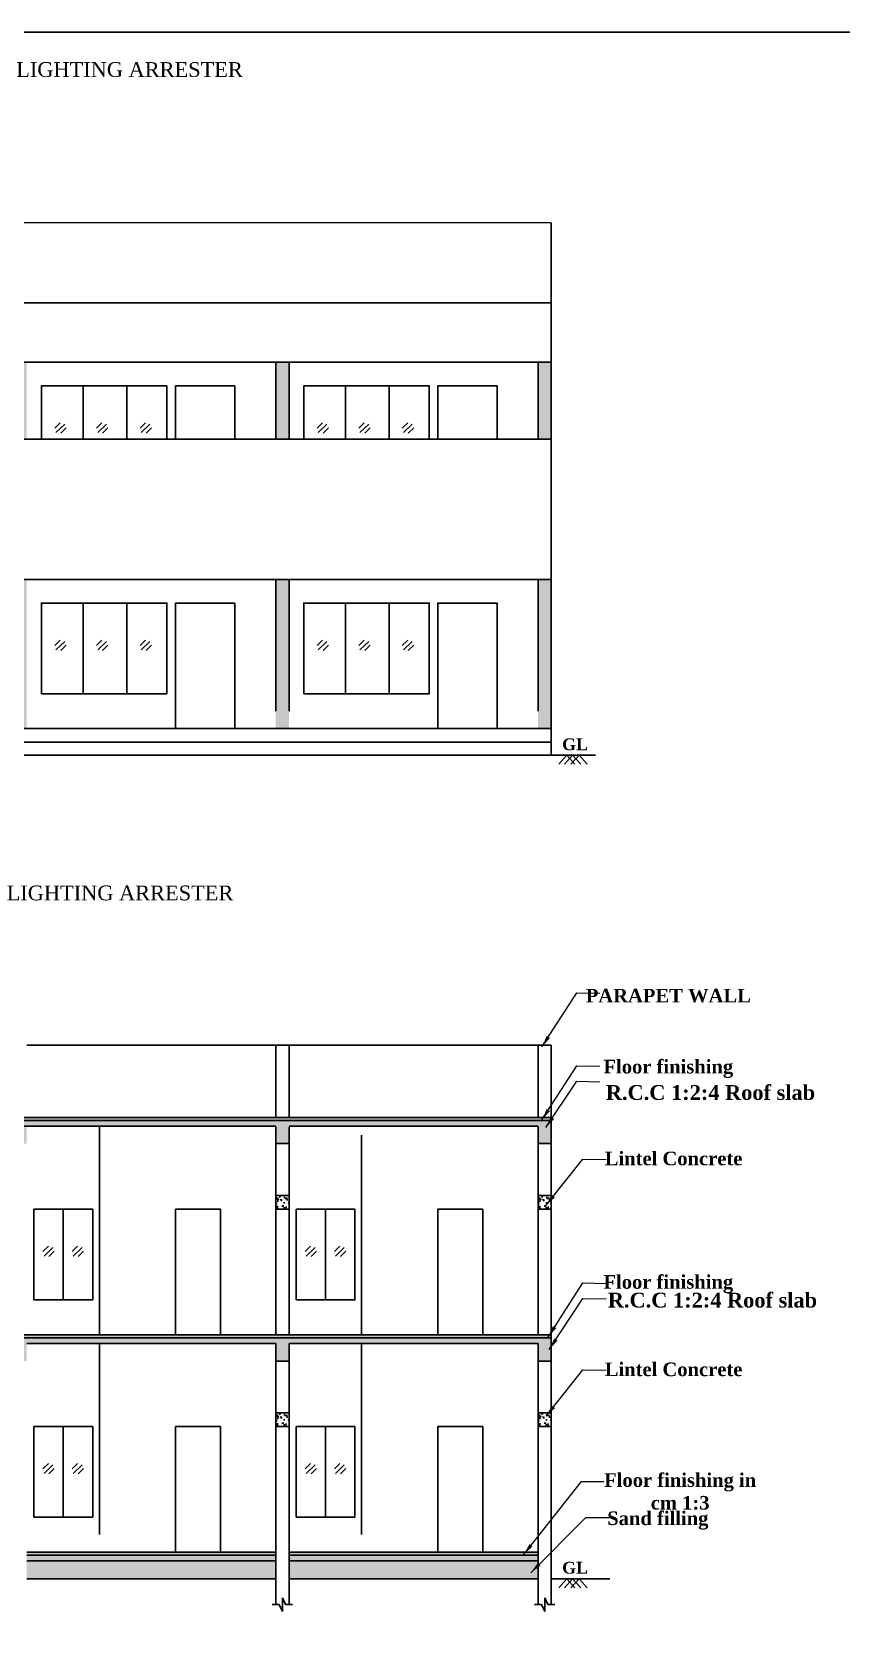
# Model space of a CAD drawing. Header units: metres. Extents: x 515 to 706, y -4 to 163.
# Drawn here: x 661.68 to 675.36, y 123.64 to 150.75 of the extents above; entities that cross this region are included whole.
import ezdxf

# ---------------------------------------------------------------- set-up
doc = ezdxf.new("R2010")
doc.units = ezdxf.units.M
doc.header["$MEASUREMENT"] = 0
doc.dimstyles.new('PROJECT in CIVIL', dxfattribs={"dimscale": 25, "dimtxt": 0.3, "dimasz": 0.3, "dimexe": 0.3, "dimexo": 0.3, "dimgap": 0.1, "dimtad": 1, "dimdec": 1, "dimzin": 0, "dimdsep": 46, "dimlunit": 3, "dimtxsty": 'Standard', "dimblk": 'OBLIQUE', "dimcen": 0, "dimclrd": 8, "dimclre": 8, "dimclrt": 5, "dimadec": 0, "dimazin": 0, "dimtfac": 1, "dimtdec": 1, "dimtofl": 0, "dimtmove": 0, "dimatfit": 3, "dimfxl": 0, "dimtolj": 1, "dimtzin": 0, "dimarcsym": 0})
pattern_1 = [(50, (-143.76198, 125.07114), (0.18218467, -0.015939086), [0.01905, -0.20955]), (355, (-143.76198, 125.07114), (-0.03524342, 0.191056845), [0.01524, -0.167640584]), (100.451445, (-143.7468, 125.06981), (0.146941247, 0.175117752), [0.01619001, -0.178090245]), (46.1842, (-143.76198, 125.12194), (0.27107904, -0.04204233), [0.028575, -0.314325]), (96.635558, (-143.7394, 125.11844), (0.23740413, 0.247426125), [0.02428502, -0.26713561]), (351.18415, (-143.76198, 125.12194), (0.23740413, 0.24742612), [0.02285997, -0.25145973]), (21, (-143.73658, 125.10924), (0.15161439, -0.102265198), [0.01905, -0.20955]), (326, (-143.73658, 125.10924), (0.06180203, 0.184187966), [0.01524, -0.16764]), (71.451445, (-143.72395, 125.10072), (0.21341642, 0.08192277), [0.01619001, -0.178089938]), (37.5, (-143.76198, 125.07114), (0.003088603, 0.084555039), [0, -0.165608, 0, -0.17018, 0, -0.168275]), (7.5, (-143.76198, 125.07114), (0.066819663, 0.100180575), [0, -0.097028, 0, -0.161798, 0, -0.064135]), (327.5, (-143.81862, 125.07114), (0.135590595, -0.005728744), [0, -0.0635, 0, -0.19812, 0, -0.26289]), (317.5, (-143.84402, 125.07114), (0.148129181, 0.025426491), [0, -0.08255, 0, -0.131572, 0, -0.18669])]

# ---------------------------------------------------------------- blocks, each defined once
blk = doc.blocks.new('_Oblique')
at = {"color": 0, "linetype": 'ByBlock', "lineweight": -2}
blk.add_line((-0.5, -0.5), (0.5, 0.5), dxfattribs=at)

msp = doc.modelspace()

# ---------------------------------------------------------------- hatches: boundary and pattern name
at = {"lineweight": 30}
h = msp.add_hatch(color=256, dxfattribs=at)
h.dxf.hatch_style = 1
h.paths.add_polyline_path([(649.05467, 145.17155), (648.83105, 145.17155), (648.83105, 143.87155), (649.05467, 143.87155)])
h.paths.add_polyline_path([(648.83105, 141.50155), (648.83105, 138.98155), (649.05467, 138.98155), (649.05467, 141.50155)])
h.paths.add_polyline_path([(653.26105, 143.87155), (653.48467, 143.87155), (653.48467, 145.17155), (653.26105, 145.17155)])
h.paths.add_polyline_path([(653.48467, 141.50155), (653.26105, 141.50155), (653.26105, 138.98155), (653.48467, 138.98155)])
h.paths.add_polyline_path([(657.91467, 141.50155), (657.69105, 141.50155), (657.69105, 138.98155), (657.91467, 138.98155)])
h.paths.add_polyline_path([(657.69105, 143.87155), (657.91467, 143.87155), (657.91467, 145.17155), (657.69105, 145.17155)])
h.paths.add_polyline_path([(661.36475, 143.87155), (661.58837, 143.87155), (661.58837, 145.17155), (661.36475, 145.17155)])
h.paths.add_polyline_path([(661.58837, 141.50155), (661.36475, 141.50155), (661.36475, 138.98155), (661.58837, 138.98155)])
h.paths.add_polyline_path([(666.01837, 141.50155), (665.79475, 141.50155), (665.79475, 138.98155), (666.01837, 138.98155)])
h.paths.add_polyline_path([(665.79475, 143.87155), (666.01837, 143.87155), (666.01837, 145.17155), (665.79475, 145.17155)])
h.paths.add_polyline_path([(670.44837, 145.17155), (670.22475, 145.17155), (670.22475, 143.87155), (670.44837, 143.87155)])
h.paths.add_polyline_path([(670.44837, 138.98155), (670.44837, 141.50155), (670.22475, 141.50155), (670.22475, 138.98155)])
h = msp.add_hatch(color=256, dxfattribs=at)
h.dxf.hatch_style = 1
h.paths.add_polyline_path([(670.44837, 132.41499), (648.83105, 132.41499), (648.83105, 132.36499), (670.44837, 132.36499)])
h = msp.add_hatch(dxfattribs=at)
h.set_pattern_fill('AR-CONC', color=256, scale=0.001, style=0)
h.set_pattern_definition([(50, (-143.76198, 129.03788), (0.18218467, -0.015939086), [0.01905, -0.20955]), (355, (-143.76198, 129.03788), (-0.03524342, 0.191056845), [0.01524, -0.167640584]), (100.451445, (-143.7468, 129.03655), (0.146941247, 0.175117752), [0.01619001, -0.178090245]), (46.1842, (-143.76198, 129.08868), (0.27107904, -0.04204233), [0.028575, -0.314325]), (96.635558, (-143.7394, 129.08518), (0.23740413, 0.247426125), [0.02428502, -0.26713561]), (351.18415, (-143.76198, 129.08868), (0.23740413, 0.24742612), [0.02285997, -0.25145973]), (21, (-143.73658, 129.07598), (0.15161439, -0.102265198), [0.01905, -0.20955]), (326, (-143.73658, 129.07598), (0.06180203, 0.184187966), [0.01524, -0.16764]), (71.451445, (-143.72395, 129.06746), (0.21341642, 0.08192277), [0.01619001, -0.178089938]), (37.5, (-143.76198, 129.03788), (0.003088603, 0.084555039), [0, -0.165608, 0, -0.17018, 0, -0.168275]), (7.5, (-143.76198, 129.03788), (0.066819663, 0.100180575), [0, -0.097028, 0, -0.161798, 0, -0.064135]), (327.5, (-143.81862, 129.03788), (0.135590595, -0.005728744), [0, -0.0635, 0, -0.19812, 0, -0.26289]), (317.5, (-143.84402, 129.03788), (0.148129181, 0.025426491), [0, -0.08255, 0, -0.131572, 0, -0.18669])])
h.paths.add_polyline_path([(653.48467, 132.26499), (657.69105, 132.26499), (657.69105, 131.97151), (657.91467, 131.97151), (657.91467, 132.26499), (661.36475, 132.26499), (661.36475, 131.97151), (661.58837, 131.97151), (661.58837, 132.26499), (665.79475, 132.26499), (665.79475, 131.97151), (666.01837, 131.97151), (666.01837, 132.26499), (670.22475, 132.26499), (670.22475, 131.97151), (670.44837, 131.97151), (670.44837, 132.36499), (648.83105, 132.36499), (648.83105, 131.97151), (649.05467, 131.97151), (649.05467, 132.26499), (653.26105, 132.26499), (653.26105, 131.97151), (653.48467, 131.97151)])
h = msp.add_hatch(dxfattribs=at)
h.set_pattern_fill('AR-CONC', color=256, scale=0.001, style=0)
h.set_pattern_definition([(50, (-148.19198, 128.74114), (0.18218467, -0.015939086), [0.01905, -0.20955]), (355, (-148.19198, 128.74114), (-0.03524342, 0.191056845), [0.01524, -0.167640584]), (100.451445, (-148.1768, 128.73981), (0.146941247, 0.175117752), [0.01619001, -0.178090245]), (46.1842, (-148.19198, 128.79194), (0.27107904, -0.04204233), [0.028575, -0.314325]), (96.635558, (-148.1694, 128.78844), (0.23740413, 0.247426125), [0.02428502, -0.26713561]), (351.18415, (-148.19198, 128.79194), (0.23740413, 0.24742612), [0.02285997, -0.25145973]), (21, (-148.16658, 128.77924), (0.15161439, -0.102265198), [0.01905, -0.20955]), (326, (-148.16658, 128.77924), (0.06180203, 0.184187966), [0.01524, -0.16764]), (71.451445, (-148.15395, 128.77072), (0.21341642, 0.08192277), [0.01619001, -0.178089938]), (37.5, (-148.19198, 128.74114), (0.003088603, 0.084555039), [0, -0.165608, 0, -0.17018, 0, -0.168275]), (7.5, (-148.19198, 128.74114), (0.066819663, 0.100180575), [0, -0.097028, 0, -0.161798, 0, -0.064135]), (327.5, (-148.24862, 128.74114), (0.135590595, -0.005728744), [0, -0.0635, 0, -0.19812, 0, -0.26289]), (317.5, (-148.27402, 128.74114), (0.148129181, 0.025426491), [0, -0.08255, 0, -0.131572, 0, -0.18669])])
h.paths.add_polyline_path([(665.79475, 130.86324), (666.01837, 130.86324), (666.01837, 131.09324), (665.79475, 131.09324)])
h = msp.add_hatch(dxfattribs=at)
h.set_pattern_fill('AR-CONC', color=256, scale=0.001, style=0)
h.set_pattern_definition([(50, (-143.76198, 128.74114), (0.18218467, -0.015939086), [0.01905, -0.20955]), (355, (-143.76198, 128.74114), (-0.03524342, 0.191056845), [0.01524, -0.167640584]), (100.451445, (-143.7468, 128.73981), (0.146941247, 0.175117752), [0.01619001, -0.178090245]), (46.1842, (-143.76198, 128.79194), (0.27107904, -0.04204233), [0.028575, -0.314325]), (96.635558, (-143.7394, 128.78844), (0.23740413, 0.247426125), [0.02428502, -0.26713561]), (351.18415, (-143.76198, 128.79194), (0.23740413, 0.24742612), [0.02285997, -0.25145973]), (21, (-143.73658, 128.77924), (0.15161439, -0.102265198), [0.01905, -0.20955]), (326, (-143.73658, 128.77924), (0.06180203, 0.184187966), [0.01524, -0.16764]), (71.451445, (-143.72395, 128.77072), (0.21341642, 0.08192277), [0.01619001, -0.178089938]), (37.5, (-143.76198, 128.74114), (0.003088603, 0.084555039), [0, -0.165608, 0, -0.17018, 0, -0.168275]), (7.5, (-143.76198, 128.74114), (0.066819663, 0.100180575), [0, -0.097028, 0, -0.161798, 0, -0.064135]), (327.5, (-143.81862, 128.74114), (0.135590595, -0.005728744), [0, -0.0635, 0, -0.19812, 0, -0.26289]), (317.5, (-143.84402, 128.74114), (0.148129181, 0.025426491), [0, -0.08255, 0, -0.131572, 0, -0.18669])])
h.paths.add_polyline_path([(670.22475, 130.86324), (670.44837, 130.86324), (670.44837, 131.09324), (670.22475, 131.09324)])
h = msp.add_hatch(color=256, dxfattribs=at)
h.dxf.hatch_style = 1
h.paths.add_polyline_path([(670.44837, 128.74324), (648.83105, 128.74324), (648.83105, 128.69324), (670.44837, 128.69324)])
h = msp.add_hatch(dxfattribs=at)
h.set_pattern_fill('AR-CONC', color=256, scale=0.001, style=0)
h.set_pattern_definition([(50, (-143.76198, 125.36613), (0.18218467, -0.015939086), [0.01905, -0.20955]), (355, (-143.76198, 125.36613), (-0.03524342, 0.191056845), [0.01524, -0.167640584]), (100.451445, (-143.7468, 125.3648), (0.146941247, 0.175117752), [0.01619001, -0.178090245]), (46.1842, (-143.76198, 125.41693), (0.27107904, -0.04204233), [0.028575, -0.314325]), (96.635558, (-143.7394, 125.41343), (0.23740413, 0.247426125), [0.02428502, -0.26713561]), (351.18415, (-143.76198, 125.41693), (0.23740413, 0.24742612), [0.02285997, -0.25145973]), (21, (-143.73658, 125.40423), (0.15161439, -0.102265198), [0.01905, -0.20955]), (326, (-143.73658, 125.40423), (0.06180203, 0.184187966), [0.01524, -0.16764]), (71.451445, (-143.72395, 125.39571), (0.21341642, 0.08192277), [0.01619001, -0.178089938]), (37.5, (-143.76198, 125.36613), (0.003088603, 0.084555039), [0, -0.165608, 0, -0.17018, 0, -0.168275]), (7.5, (-143.76198, 125.36613), (0.066819663, 0.100180575), [0, -0.097028, 0, -0.161798, 0, -0.064135]), (327.5, (-143.81862, 125.36613), (0.135590595, -0.005728744), [0, -0.0635, 0, -0.19812, 0, -0.26289]), (317.5, (-143.84402, 125.36613), (0.148129181, 0.025426491), [0, -0.08255, 0, -0.131572, 0, -0.18669])])
h.paths.add_polyline_path([(653.26105, 128.29976), (653.48467, 128.29976), (653.48467, 128.59324), (657.69105, 128.59324), (657.69105, 128.29976), (657.91467, 128.29976), (657.91467, 128.59324), (661.36475, 128.59324), (661.36475, 128.29976), (661.58837, 128.29976), (661.58837, 128.59324), (665.79475, 128.59324), (665.79475, 128.29976), (666.01837, 128.29976), (666.01837, 128.59324), (670.22475, 128.59324), (670.22475, 128.29976), (670.44837, 128.29976), (670.44837, 128.69324), (648.83105, 128.69324), (648.83105, 128.29976), (649.05467, 128.29976), (649.05467, 128.59324), (653.26105, 128.59324)])
h = msp.add_hatch(dxfattribs=at)
h.set_pattern_fill('AR-CONC', color=256, scale=0.001, style=0)
h.set_pattern_definition([(50, (-148.19198, 125.07114), (0.18218467, -0.015939086), [0.01905, -0.20955]), (355, (-148.19198, 125.07114), (-0.03524342, 0.191056845), [0.01524, -0.167640584]), (100.451445, (-148.1768, 125.06981), (0.146941247, 0.175117752), [0.01619001, -0.178090245]), (46.1842, (-148.19198, 125.12194), (0.27107904, -0.04204233), [0.028575, -0.314325]), (96.635558, (-148.1694, 125.11844), (0.23740413, 0.247426125), [0.02428502, -0.26713561]), (351.18415, (-148.19198, 125.12194), (0.23740413, 0.24742612), [0.02285997, -0.25145973]), (21, (-148.16658, 125.10924), (0.15161439, -0.102265198), [0.01905, -0.20955]), (326, (-148.16658, 125.10924), (0.06180203, 0.184187966), [0.01524, -0.16764]), (71.451445, (-148.15395, 125.10072), (0.21341642, 0.08192277), [0.01619001, -0.178089938]), (37.5, (-148.19198, 125.07114), (0.003088603, 0.084555039), [0, -0.165608, 0, -0.17018, 0, -0.168275]), (7.5, (-148.19198, 125.07114), (0.066819663, 0.100180575), [0, -0.097028, 0, -0.161798, 0, -0.064135]), (327.5, (-148.24862, 125.07114), (0.135590595, -0.005728744), [0, -0.0635, 0, -0.19812, 0, -0.26289]), (317.5, (-148.27402, 125.07114), (0.148129181, 0.025426491), [0, -0.08255, 0, -0.131572, 0, -0.18669])])
h.paths.add_polyline_path([(665.79475, 127.19324), (666.01837, 127.19324), (666.01837, 127.42324), (665.79475, 127.42324)])
h = msp.add_hatch(dxfattribs=at)
h.set_pattern_fill('AR-CONC', color=256, scale=0.001, style=0)
h.set_pattern_definition(pattern_1)
h.paths.add_polyline_path([(670.22475, 127.19324), (670.44837, 127.19324), (670.44837, 127.42324), (670.22475, 127.42324)])
h = msp.add_hatch(color=256, dxfattribs=at)
h.dxf.hatch_style = 1
h.paths.add_polyline_path([(670.22475, 125.02324), (670.22475, 125.07324), (666.01837, 125.07324), (666.01837, 125.02324)])
h.paths.add_polyline_path([(661.58837, 125.07324), (661.58837, 125.02324), (665.79475, 125.02324), (665.79475, 125.07324)])
h.paths.add_polyline_path([(661.36475, 125.02324), (661.36475, 125.07324), (657.91467, 125.07324), (657.91467, 125.02324)])
h.paths.add_polyline_path([(657.69105, 125.02324), (657.69105, 125.07324), (653.48467, 125.07324), (653.48467, 125.02324)])
h.paths.add_polyline_path([(649.05467, 125.07324), (649.05467, 125.02324), (653.26105, 125.02324), (653.26105, 125.07324)])
h = msp.add_hatch(dxfattribs=at)
h.set_pattern_fill('AR-CONC', color=256, scale=0.001, style=0)
h.set_pattern_definition(pattern_1)
h.paths.add_polyline_path([(649.05467, 125.02324), (649.05467, 124.92324), (653.26105, 124.92324), (653.26105, 125.02324)])
h.paths.add_polyline_path([(653.48467, 125.02324), (653.48467, 124.92324), (657.69105, 124.92324), (657.69105, 125.02324)])
h.paths.add_polyline_path([(657.91467, 125.02324), (657.91467, 124.92324), (661.36475, 124.92324), (661.36475, 125.02324)])
h.paths.add_polyline_path([(661.58837, 125.02324), (661.58837, 124.92324), (665.79475, 124.92324), (665.79475, 125.02324)])
h.paths.add_polyline_path([(670.22475, 124.92324), (670.22475, 125.02324), (666.01837, 125.02324), (666.01837, 124.92324)])
h = msp.add_hatch(dxfattribs=at)
h.set_pattern_fill('AR-SAND', color=256, scale=0.0025)
h.set_pattern_definition([(37.5, (-143.76198, 125.07114), (-0.004000078, 0.122353309), [0, -0.09652, 0, -0.10795, 0, -0.1031875]), (7.5, (-143.76198, 125.07114), (0.11238082, 0.179206275), [0, -0.05207, 0, -0.086995, 0, -0.0333375]), (327.5, (-143.84009, 125.07114), (0.197748093, 0.000359296), [0, -0.03175, 0, -0.1143, 0, -0.149225]), (317.5, (-143.84009, 125.07114), (0.190889113, 0.05573233), [0, -0.015875, 0, -0.07493, 0, -0.085725])])
h.paths.add_polyline_path([(670.22475, 124.62324), (670.22475, 124.92324), (666.01837, 124.92324), (666.01837, 124.62324)])
h.paths.add_polyline_path([(665.79475, 124.62324), (665.79475, 124.92324), (661.58837, 124.92324), (661.58837, 124.62324)])
h.paths.add_polyline_path([(661.36475, 124.62324), (661.36475, 124.92324), (657.91467, 124.92324), (657.91467, 124.62324)])
h.paths.add_polyline_path([(653.48467, 124.92324), (653.48467, 124.62324), (657.69105, 124.62324), (657.69105, 124.92324)])
h.paths.add_polyline_path([(653.26105, 124.62324), (653.26105, 124.92324), (649.05467, 124.92324), (649.05467, 124.62324)])

# ---------------------------------------------------------------- linework, layer by layer
for p, q in [((670.44837, 147.52459), (648.83105, 147.5433)), ((670.44837, 138.53155), (670.44837, 147.52459)), ((648.83105, 146.1733), (670.44837, 146.1733)), ((648.83105, 145.17155), (670.44837, 145.17155)), ((665.79475, 143.87155), (665.79475, 145.17155)), ((666.01837, 143.87155), (666.01837, 145.17155)), ((670.22475, 143.87155), (670.22475, 145.17155)), ((662.54203, 144.77155), (662.54203, 143.87155)), ((663.27741, 144.77155), (663.27741, 143.87155)), ((666.97203, 144.77155), (666.97203, 143.87155)), ((667.70741, 144.77155), (667.70741, 143.87155)), ((662.06139, 144.05777), (662.15358, 144.14766)), ((662.08112, 143.98112), (662.22916, 144.12546)), ((662.16231, 143.97253), (662.25451, 144.06242)), ((662.76664, 144.05777), (662.85884, 144.14766)), ((662.78638, 143.98112), (662.93441, 144.12546)), ((662.86757, 143.97253), (662.95976, 144.06242)), ((663.50202, 144.05777), (663.59421, 144.14766)), ((663.52175, 143.98112), (663.66978, 144.12546)), ((663.60294, 143.97253), (663.69513, 144.06242)), ((666.49139, 144.05777), (666.58358, 144.14766)), ((666.51112, 143.98112), (666.65916, 144.12546)), ((666.59231, 143.97253), (666.68451, 144.06242)), ((667.19664, 144.05777), (667.28884, 144.14766)), ((667.21638, 143.98112), (667.36441, 144.12546)), ((667.29757, 143.97253), (667.38976, 144.06242)), ((667.93202, 144.05777), (668.02421, 144.14766)), ((667.95175, 143.98112), (668.09978, 144.12546)), ((668.03294, 143.97253), (668.12513, 144.06242)), ((648.83105, 143.87155), (670.44837, 143.87155)), ((648.83105, 141.50155), (670.44837, 141.50155)), ((665.79475, 139.27655), (665.79475, 141.50155)), ((666.01837, 139.27655), (666.01837, 141.50155)), ((670.22475, 139.27655), (670.22475, 141.50155)), ((662.54203, 141.10155), (662.54203, 139.57155)), ((663.27741, 141.10155), (663.27741, 139.57155)), ((666.97203, 141.10155), (666.97203, 139.57155)), ((667.70741, 141.10155), (667.70741, 139.57155)), ((662.06139, 140.38777), (662.15358, 140.47766)), ((662.08112, 140.31112), (662.22916, 140.45546)), ((662.76664, 140.38777), (662.85884, 140.47766)), ((662.78638, 140.31112), (662.93441, 140.45546)), ((663.50202, 140.38777), (663.59421, 140.47766)), ((663.52175, 140.31112), (663.66978, 140.45546)), ((666.49139, 140.38777), (666.58358, 140.47766)), ((666.51112, 140.31112), (666.65916, 140.45546)), ((667.19664, 140.38777), (667.28884, 140.47766)), ((667.21638, 140.31112), (667.36441, 140.45546)), ((667.93202, 140.38777), (668.02421, 140.47766)), ((667.95175, 140.31112), (668.09978, 140.45546)), ((662.16231, 140.30253), (662.25451, 140.39242)), ((662.86757, 140.30253), (662.95976, 140.39242)), ((663.60294, 140.30253), (663.69513, 140.39242)), ((666.59231, 140.30253), (666.68451, 140.39242)), ((667.29757, 140.30253), (667.38976, 140.39242)), ((668.03294, 140.30253), (668.12513, 140.39242)), ((670.44837, 138.98155), (648.83105, 138.98155)), ((648.12853, 138.53155), (671.19737, 138.53155)), ((670.44837, 138.75155), (648.83105, 138.75155)), ((670.71151, 138.53155), (670.57431, 138.37932)), ((670.80931, 138.53155), (670.67212, 138.37932)), ((670.71151, 138.53155), (670.8487, 138.37932)), ((670.91798, 138.53155), (670.78079, 138.37932)), ((670.80931, 138.53155), (670.94651, 138.37932)), ((670.91798, 138.53155), (671.05518, 138.37932)), ((670.44837, 133.63499), (661.58837, 133.63499)), ((665.79475, 132.41499), (665.79475, 133.63499)), ((666.01837, 132.41499), (666.01837, 133.63499)), ((670.22475, 132.41499), (670.22475, 133.63499)), ((670.44837, 124.18464), (670.44837, 133.63499)), ((670.44837, 132.41499), (648.83105, 132.41499)), ((670.44837, 132.41499), (648.83105, 132.41499)), ((670.44837, 132.36499), (648.83105, 132.36499)), ((665.79475, 132.26499), (657.91467, 132.26499)), ((665.79475, 132.26499), (661.58837, 132.26499)), ((662.81503, 128.74324), (662.81503, 132.26324)), ((665.79475, 128.74324), (665.79475, 132.26324)), ((670.22475, 132.26499), (666.01837, 132.26499)), ((670.22475, 132.26499), (666.01837, 132.26499)), ((666.01837, 128.74324), (666.01837, 132.25282)), ((667.24503, 128.74324), (667.24503, 132.11499)), ((670.22475, 128.74324), (670.22475, 132.26324)), ((666.01837, 131.97151), (665.79475, 131.97151)), ((666.01837, 131.97151), (665.79475, 131.97151)), ((670.44837, 131.97151), (670.22475, 131.97151)), ((670.44837, 131.97151), (670.22475, 131.97151)), ((662.2054, 130.86324), (662.2054, 129.33324)), ((666.6354, 130.86324), (666.6354, 129.33324)), ((661.86041, 130.14946), (661.95261, 130.23935)), ((661.88015, 130.0728), (662.02818, 130.21715)), ((661.96134, 130.06422), (662.05353, 130.15411)), ((662.35404, 130.14946), (662.44624, 130.23935)), ((662.37378, 130.0728), (662.52181, 130.21715)), ((662.45497, 130.06422), (662.54716, 130.15411)), ((666.29041, 130.14946), (666.38261, 130.23935)), ((666.31015, 130.0728), (666.45818, 130.21715)), ((666.39134, 130.06422), (666.48353, 130.15411)), ((666.78404, 130.14946), (666.87624, 130.23935)), ((666.80378, 130.0728), (666.95181, 130.21715)), ((666.88497, 130.06422), (666.97716, 130.15411)), ((670.44837, 128.74324), (648.83105, 128.74324)), ((670.44837, 128.69324), (648.83105, 128.69324)), ((665.79475, 128.59324), (661.58837, 128.59324)), ((662.81503, 125.36823), (662.81503, 128.59324)), ((665.79475, 124.18464), (665.79475, 128.59324)), ((670.22475, 128.59324), (666.01837, 128.59324)), ((666.01837, 124.18464), (666.01837, 128.59324)), ((667.24503, 125.36823), (667.24503, 128.59324)), ((670.22475, 124.18464), (670.22475, 128.59324)), ((666.01837, 128.29976), (665.79475, 128.29976)), ((670.44837, 128.29976), (670.22475, 128.29976)), ((662.2054, 127.19324), (662.2054, 125.66324)), ((666.6354, 127.19324), (666.6354, 125.66324)), ((661.86041, 126.47946), (661.95261, 126.56935)), ((661.88015, 126.4028), (662.02818, 126.54715)), ((661.96134, 126.39422), (662.05353, 126.48411)), ((662.35404, 126.47946), (662.44624, 126.56935)), ((662.37378, 126.4028), (662.52181, 126.54715)), ((662.45497, 126.39422), (662.54716, 126.48411)), ((666.29041, 126.47946), (666.38261, 126.56935)), ((666.31015, 126.4028), (666.45818, 126.54715)), ((666.39134, 126.39422), (666.48353, 126.48411)), ((666.78404, 126.47946), (666.87624, 126.56935)), ((666.80378, 126.4028), (666.95181, 126.54715)), ((666.88497, 126.39422), (666.97716, 126.48411)), ((665.79475, 125.07324), (661.58837, 125.07324)), ((661.58837, 125.02324), (665.79475, 125.02324)), ((670.22475, 125.07324), (666.01837, 125.07324)), ((666.01837, 125.02324), (670.22475, 125.02324)), ((661.58837, 124.92324), (665.79475, 124.92324)), ((666.01837, 124.92324), (670.22475, 124.92324)), ((665.79475, 124.62324), (661.58837, 124.62324)), ((670.22475, 124.62324), (666.01837, 124.62324)), ((671.43603, 124.62324), (670.44837, 124.62324)), ((670.71151, 124.62324), (670.57431, 124.471)), ((670.80931, 124.62324), (670.67212, 124.471)), ((670.71151, 124.62324), (670.8487, 124.471)), ((670.91798, 124.62324), (670.78079, 124.471)), ((670.80931, 124.62324), (670.94651, 124.471)), ((670.91798, 124.62324), (671.05518, 124.471)), ((665.73563, 124.18464), (665.85387, 124.18464)), ((665.90656, 124.07119), (665.85387, 124.18464)), ((665.95925, 124.18464), (665.90656, 124.29809)), ((665.90656, 124.07119), (665.90656, 124.29809)), ((665.95925, 124.18464), (666.07748, 124.18464)), ((670.16563, 124.18464), (670.28387, 124.18464)), ((670.33656, 124.07119), (670.28387, 124.18464)), ((670.33656, 124.07119), (670.33656, 124.29809)), ((670.38925, 124.18464), (670.33656, 124.29809)), ((670.38925, 124.18464), (670.50748, 124.18464))]:
    msp.add_line(p, q, dxfattribs=at)
for points in [[(515.25728, -3.67879), (705.58866, -3.67879), (705.58866, 150.74728), (515.25728, 150.74728)], [(642.61905, 71.40396), (675.79196, 71.40396), (675.79196, 150.74728), (642.61905, 150.74728)], [(661.83678, 139.57155), (663.95678, 139.57155), (663.95678, 141.10155), (661.83678, 141.10155)], [(664.1017, 138.98155), (665.1017, 138.98155), (665.1017, 141.10155), (664.1017, 141.10155)], [(666.26678, 139.57155), (668.38678, 139.57155), (668.38678, 141.10155), (666.26678, 141.10155)], [(668.5317, 138.98155), (669.5317, 138.98155), (669.5317, 141.10155), (668.5317, 141.10155)], [(665.79475, 130.86324), (666.01837, 130.86324), (666.01837, 131.09324), (665.79475, 131.09324)], [(670.22475, 130.86324), (670.44837, 130.86324), (670.44837, 131.09324), (670.22475, 131.09324)], [(661.7091, 129.33324), (662.7017, 129.33324), (662.7017, 130.86324), (661.7091, 130.86324)], [(664.1017, 128.74324), (664.8617, 128.74324), (664.8617, 130.86324), (664.1017, 130.86324)], [(666.1391, 129.33324), (667.1317, 129.33324), (667.1317, 130.86324), (666.1391, 130.86324)], [(668.5317, 128.74324), (669.2917, 128.74324), (669.2917, 130.86324), (668.5317, 130.86324)], [(665.79475, 127.19324), (666.01837, 127.19324), (666.01837, 127.42324), (665.79475, 127.42324)], [(670.22475, 127.19324), (670.44837, 127.19324), (670.44837, 127.42324), (670.22475, 127.42324)], [(661.7091, 125.66324), (662.7017, 125.66324), (662.7017, 127.19324), (661.7091, 127.19324)], [(664.1017, 125.07324), (664.8617, 125.07324), (664.8617, 127.19324), (664.1017, 127.19324)], [(666.1391, 125.66324), (667.1317, 125.66324), (667.1317, 127.19324), (666.1391, 127.19324)], [(668.5317, 125.07324), (669.2917, 125.07324), (669.2917, 127.19324), (668.5317, 127.19324)]]:
    msp.add_lwpolyline(points, close=True, dxfattribs=at)
for points in [[(663.95678, 143.87155), (663.95678, 144.77155), (661.83678, 144.77155), (661.83678, 143.87155)], [(665.1017, 143.87155), (665.1017, 144.77155), (664.1017, 144.77155), (664.1017, 143.87155)], [(668.38678, 143.87155), (668.38678, 144.77155), (666.26678, 144.77155), (666.26678, 143.87155)], [(669.5317, 143.87155), (669.5317, 144.77155), (668.5317, 144.77155), (668.5317, 143.87155)]]:
    msp.add_lwpolyline(points, dxfattribs=at)

# ---------------------------------------------------------------- texts
at = {"lineweight": 30, "ltscale": 0.25, "char_height": 0.25, "attachment_point": 2}
for insert in [(663.32429, 150.2398), (663.16333, 136.33149)]:
    msp.add_mtext('\\A1;{\\fTimes New Roman|b0|i0|c0|p18;LIGHTING ARRESTER}', dxfattribs=dict(at, insert=insert))
at = {"lineweight": 30, "attachment_point": 5}
for s, insert, char_height in [('\\A1;{\\fTimes New Roman Baltic|b1|i0|c0|p18;GL}', (670.84968, 138.71541), 0.2), ('\\A1;{\\fTimes New Roman Baltic|b1|i0|c0|p18;PARAPET WALL }', (672.42511, 134.46834), 0.23), ('\\A1;{\\fTimes New Roman Baltic|b1|i0|c0|p18;Floor finishing}', (672.42511, 133.2344), 0.23), ('\\A1;{\\fTimes New Roman Baltic|b1|i0|c0|p18;R.C.C 1:2:4 \\fTimes New Roman Baltic|b1|i0|c186|p18;Roof slab}', (673.13729, 132.83324), 0.25), ('\\A1;{\\fTimes New Roman Baltic|b1|i0|c0|p18;Lintel Concrete}', (672.51394, 131.71944), 0.23), ('\\A1;{\\fTimes New Roman Baltic|b1|i0|c0|p18;Floor finishing}', (672.42511, 129.59807), 0.23), ('\\A1;{\\fTimes New Roman Baltic|b1|i0|c0|p18;R.C.C 1:2:4 \\fTimes New Roman Baltic|b1|i0|c186|p18;Roof slab}', (673.1705, 129.32593), 0.25), ('\\A1;{\\fTimes New Roman Baltic|b1|i0|c0|p18;Lintel Concrete}', (672.51394, 128.15768), 0.23), ('\\A1;{\\fTimes New Roman Baltic|b1|i0|c0|p18;Floor finishing in \\Pcm 1:3}', (672.62524, 126.09495), 0.23), ('\\A1;{\\fTimes New Roman Baltic|b1|i0|c0|p18;Sand filling}', (672.2481, 125.60548), 0.23), ('\\A1;{\\fTimes New Roman Baltic|b1|i0|c0|p18;GL}', (670.84968, 124.8071), 0.2)]:
    msp.add_mtext(s, dxfattribs=dict(at, insert=insert, char_height=char_height))

# ---------------------------------------------------------------- leaders
at = {"lineweight": 30}
for points in [[(670.29061, 133.60637), (670.87828, 134.51977), (671.26916, 134.51291)], [(670.29061, 132.37242), (670.87828, 133.28582), (671.26916, 133.27897)], [(670.35853, 132.24289), (670.87828, 133.02482), (671.26916, 133.01797)], [(670.35951, 130.92983), (670.98345, 131.71176), (671.37434, 131.70491)], [(670.39579, 128.70494), (670.98345, 129.61834), (671.37434, 129.61149)], [(670.41472, 128.49448), (670.98345, 129.35733), (671.37434, 129.35048)], [(670.35951, 127.36807), (670.98345, 128.15), (671.37434, 128.14315)], [(669.98172, 125.03109), (670.96024, 126.26516), (671.33343, 126.26496)], [(670.10083, 124.72297), (671.03388, 125.65442), (671.42477, 125.65442)]]:
    msp.add_leader(points, dimstyle='PROJECT in CIVIL', override={"dimasz": 0.008, "dimtad": 0, "dimarcsym": 1}, dxfattribs=at)

doc.saveas('drawing.dxf')
